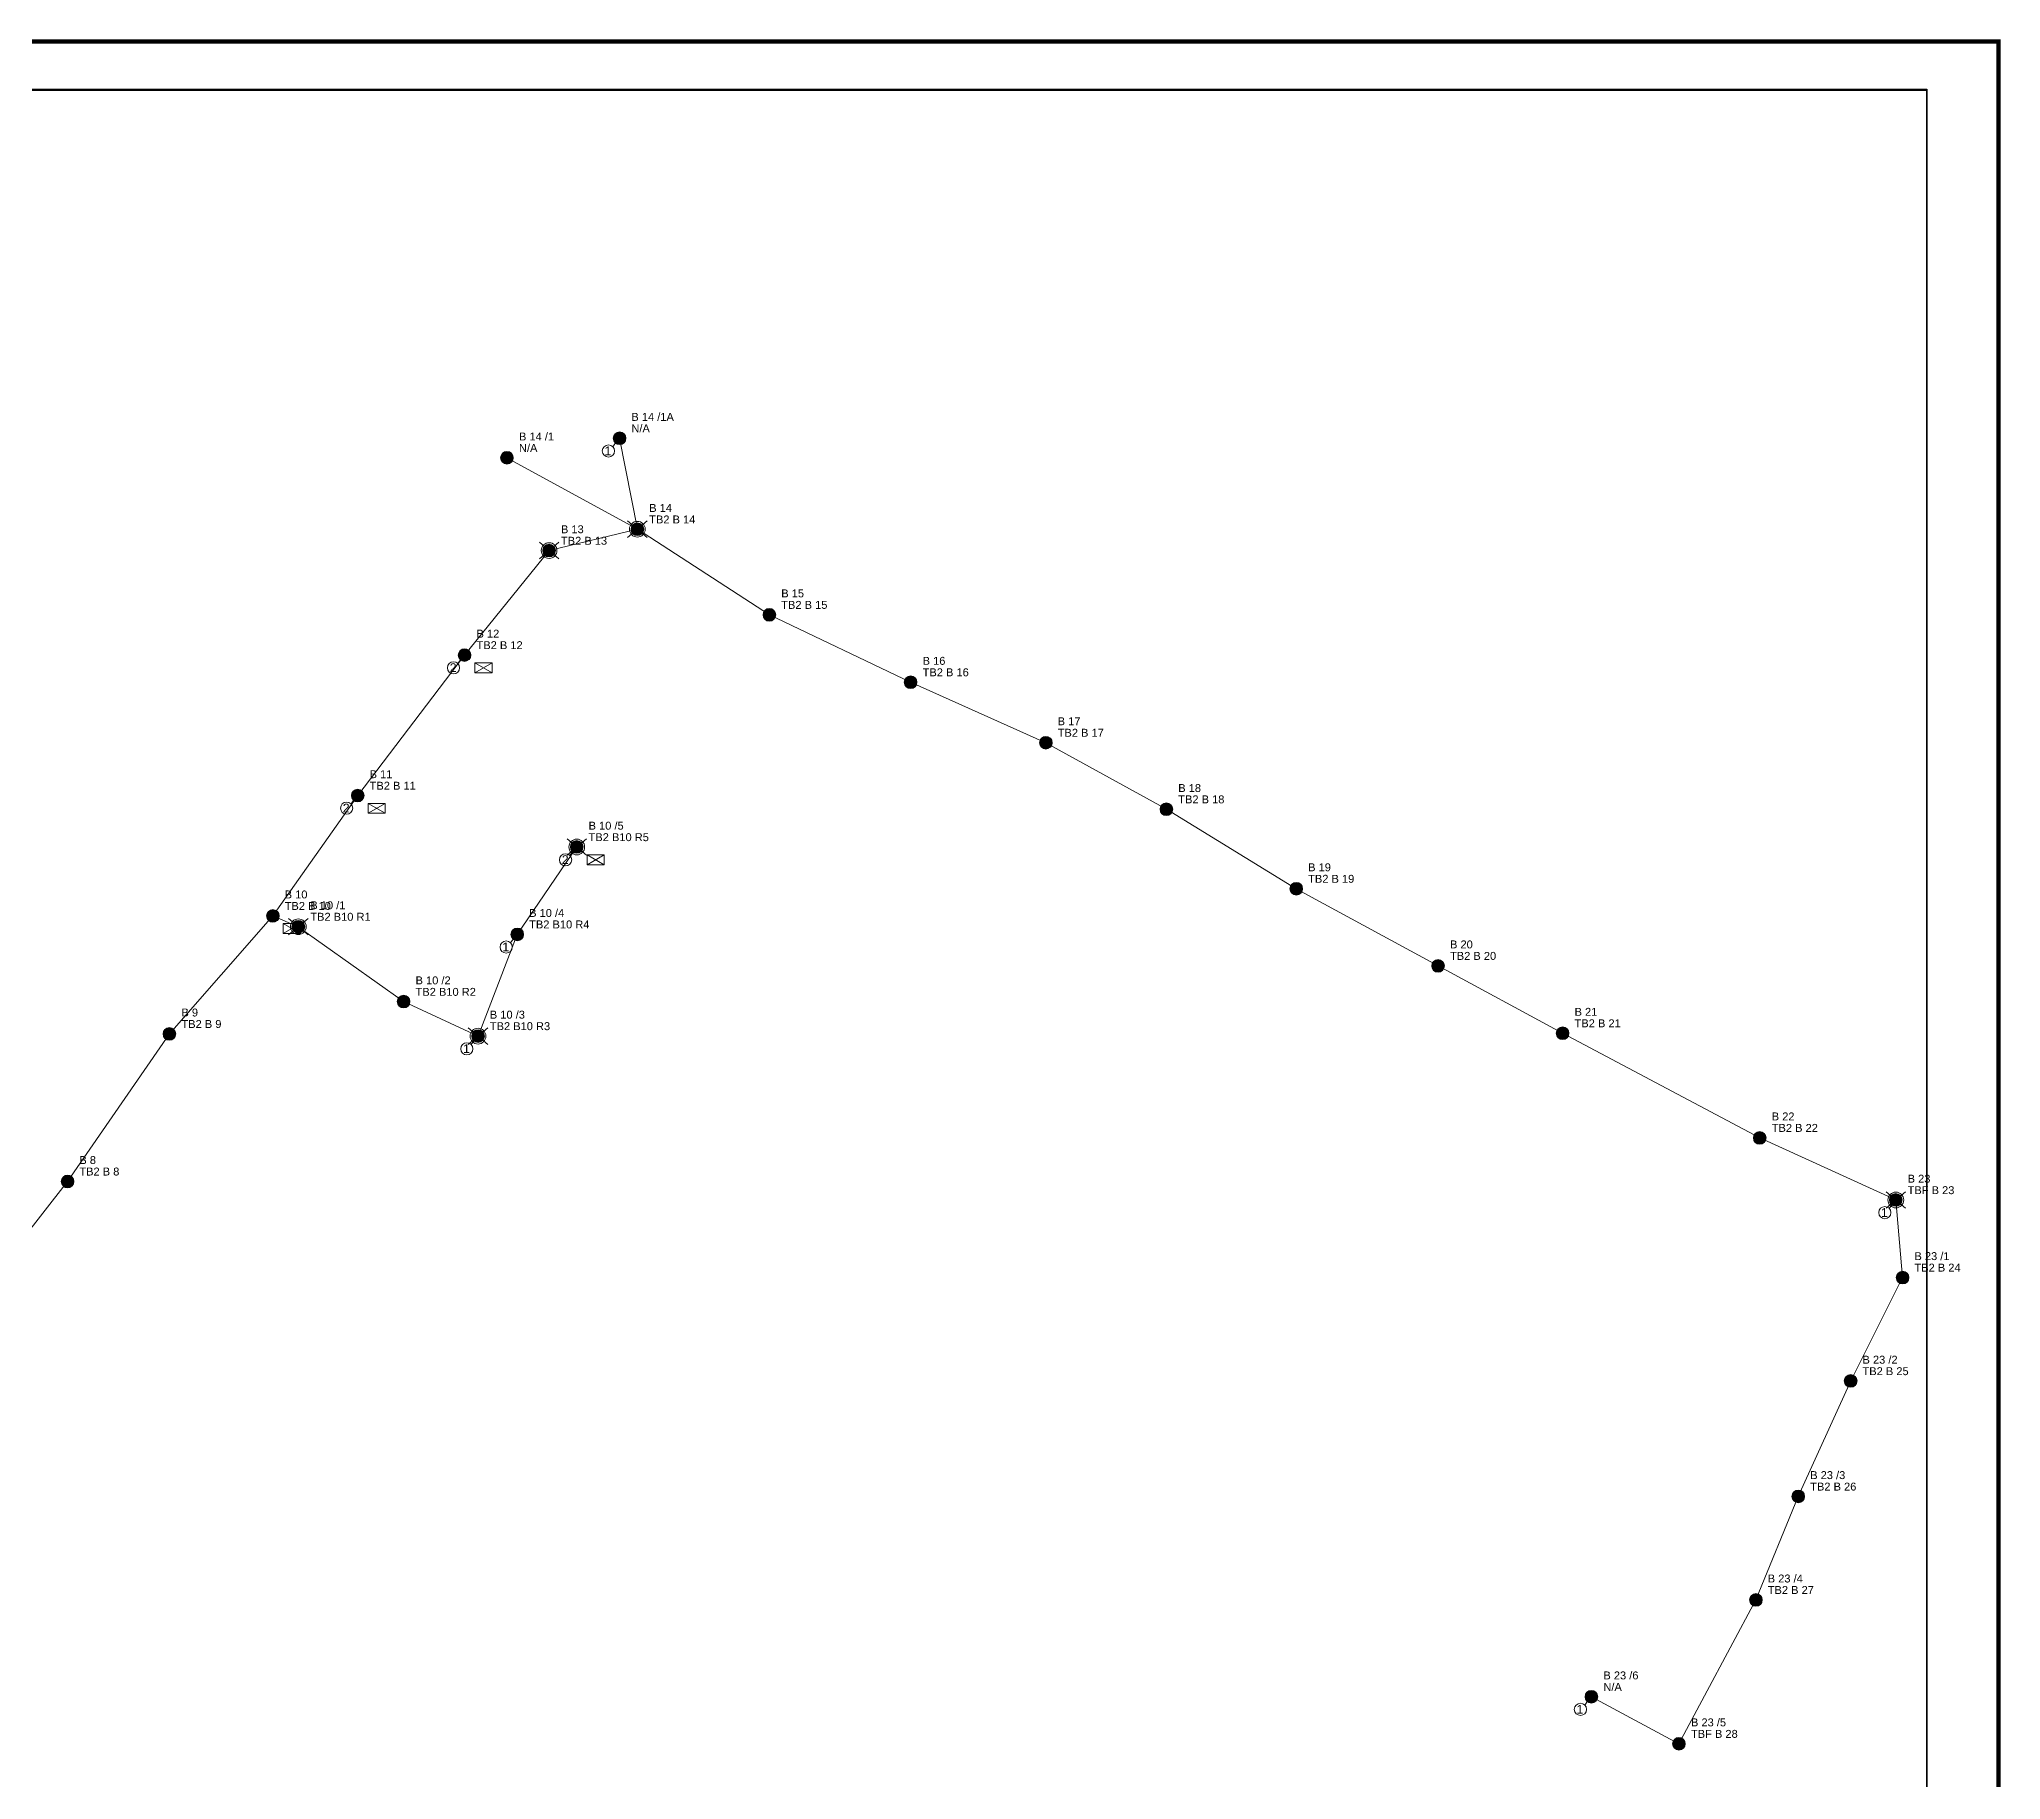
# Model space of a CAD drawing. Header units: inches. Extents: x -2907330 to 774627, y -12404360 to 10502691.
# Drawn here: x 9115 to 10293, y 2822 to 3867 of the extents above; entities that cross this region are included whole.
import ezdxf

# ---------------------------------------------------------------- set-up
doc = ezdxf.new("R2010")
doc.units = ezdxf.units.IN
doc.header["$MEASUREMENT"] = 0
for name, color, linetype, lineweight in [('BARE 7173', 6, 'Continuous', 0), ('BBOX 160A', 30, 'Continuous', 0), ('CABLE 316', 30, 'Continuous', 0), ('CABLE 95', 5, 'Continuous', 0), ('CABLE SERVICE', 7, 'Continuous', 0), ('JUMLAH SERVIS', 7, 'Continuous', 0), ('POLE NUMBER', 7, 'Continuous', 0), ('PVC 7083', 2, 'Continuous', 0), ('TIANG LAMA', 112, 'Continuous', 0), ('UMBANG', 7, 'Continuous', 0)]:
    doc.layers.add(name, color=color, linetype=linetype, lineweight=lineweight)
doc.styles.add('style1', font='arial.ttf', dxfattribs={"height": 2})

# ---------------------------------------------------------------- blocks, each defined once
blk = doc.blocks.new('TIANG_BIRU')
at = {"lineweight": 0}
h = blk.add_hatch(color=5, dxfattribs=at)
h.dxf.hatch_style = 1
h.paths.add_polyline_path([(-1.6, 0, 1), (1.6, 0, 1)])
blk.add_circle((0, 0), 1.6, dxfattribs=at)
blk = doc.blocks.new('BK')
at = {"color": 30, "lineweight": 0}
blk.add_lwpolyline([(2.16, 1.26), (-2.16, 1.26), (-2.16, -1.26), (2.16, -1.26)], close=True, dxfattribs=at)
blk.add_lwpolyline([(-2.16, -1.26), (2.16, 1.26), (2.16, -1.26), (-2.16, 1.26)], dxfattribs=at)
blk = doc.blocks.new('U1')
at = {"layer": 'UMBANG', "lineweight": 0}
for p, q in [((-2.46, 2.09), (2.46, -2.09)), ((2.46, 2.09), (-2.46, -2.09))]:
    blk.add_line(p, q, dxfattribs=at)
blk.add_circle((0, 0), 1.99, dxfattribs=at)
at = {"layer": 'UMBANG', "style": 'style1'}
blk.add_text('1', height=2.43, dxfattribs=at).set_placement((-1.04, -1.18))
blk = doc.blocks.new('S1')
at = {"layer": 'JUMLAH SERVIS'}
blk.add_lwpolyline([(1.11, 1.06), (2.41, 2.92)], dxfattribs=at)
at = {"layer": 'JUMLAH SERVIS', "lineweight": 0}
blk.add_circle((0, 0), 1.54, dxfattribs=at)
at = {"layer": 'JUMLAH SERVIS', "style": 'style1'}
blk.add_text('1', height=2.23, dxfattribs=at).set_placement((-0.97, -1.09))
blk = doc.blocks.new('U2')
at = {"layer": 'UMBANG', "lineweight": 0}
for p, q in [((-2.46, 2.09), (2.46, -2.09)), ((2.46, 2.09), (-2.46, -2.09))]:
    blk.add_line(p, q, dxfattribs=at)
blk.add_circle((0, 0), 1.99, dxfattribs=at)
at = {"layer": 'UMBANG', "style": 'style1'}
blk.add_text('2', height=2.43, dxfattribs=at).set_placement((-1.04, -1.18))
blk = doc.blocks.new('S2')
at = {"layer": 'JUMLAH SERVIS'}
blk.add_lwpolyline([(1.11, 1.06), (2.41, 2.92)], dxfattribs=at)
at = {"layer": 'JUMLAH SERVIS', "lineweight": 0}
blk.add_circle((0, 0), 1.54, dxfattribs=at)
at = {"layer": 'JUMLAH SERVIS', "style": 'style1'}
blk.add_text('2', height=2.23, dxfattribs=at).set_placement((-0.97, -1.09))

msp = doc.modelspace()

# ---------------------------------------------------------------- linework, layer by layer
at = {"linetype": 'Continuous', "const_width": 2.7}
msp.add_lwpolyline([(10291.2, 3866), (7897.8, 3866), (7897.8, 2213.3), (10291.2, 2213.3)], close=True, dxfattribs=at)
for points in [[(7941, 3836.7), (10247.9, 3836.7), (10247.9, 2242.6), (7941, 2242.6)], [(7941.2, 3837.3), (10248.1, 3837.3), (10248.1, 2243.1), (7941.2, 2243.1)]]:
    msp.add_lwpolyline(points, close=True)
at = {"layer": 'BARE 7173'}
for p, q in [((9131.6, 3181.4), (9192.8, 3270)), ((9053.3, 3081), (9131.6, 3181.4))]:
    msp.add_line(p, q, dxfattribs=at)
at = {"layer": 'CABLE 316'}
for p, q in [((9473.8, 3573.1), (9463.1, 3627.7)), ((9420.8, 3560.3), (9473.8, 3573.1)), ((9254.9, 3340.9), (9305.9, 3413.2)), ((9401.7, 3329.8), (9437.4, 3382.3))]:
    msp.add_line(p, q, dxfattribs=at)
at = {"layer": 'CABLE 95'}
for p, q in [((9473.8, 3573.1), (9553.1, 3521.7)), ((9370, 3497.5), (9420.8, 3560.3)), ((9553.1, 3521.7), (9637.9, 3481.2)), ((9637.9, 3481.2), (9719.1, 3444.9)), ((9719.1, 3444.9), (9791.5, 3404.9)), ((9791.5, 3404.9), (9869.5, 3357.2)), ((9869.5, 3357.2), (9954.6, 3310.9)), ((9192.8, 3270), (9254.9, 3340.9)), ((9254.9, 3340.9), (9270.2, 3334.4)), ((9270.2, 3334.4), (9333.4, 3289.4)), ((9378.1, 3268.7), (9401.7, 3329.8)), ((9954.6, 3310.9), (10029.4, 3270.4)), ((9333.4, 3289.4), (9378.1, 3268.7)), ((10029.4, 3270.4), (10147.8, 3207.6))]:
    msp.add_line(p, q, dxfattribs=at)
at = {"layer": 'CABLE SERVICE'}
for p, q in [((9473.8, 3573.1), (9395.5, 3616)), ((10147.8, 3207.6), (10229.5, 3170.3)), ((10229.5, 3170.3), (10233.6, 3123.7)), ((10233.6, 3123.7), (10202.4, 3061.6)), ((10202.4, 3061.6), (10170.9, 2992.3)), ((10170.9, 2992.3), (10145.5, 2930.1)), ((10145.5, 2930.1), (10099.3, 2843.7)), ((10099.3, 2843.7), (10046.7, 2872))]:
    msp.add_line(p, q, dxfattribs=at)
at = {"layer": 'PVC 7083'}
msp.add_line((9305.9, 3413.2), (9370, 3497.5), dxfattribs=at)

# ---------------------------------------------------------------- block references
at = {"xscale": 2.377923673408522, "yscale": 2.377923673408522, "zscale": 2.377923673408522}
for p in [(9463.1, 3627.7), (9395.5, 3616), (9473.8, 3573.1), (9420.8, 3560.3), (9553.1, 3521.7), (9370, 3497.5), (9637.9, 3481.2), (9719.1, 3444.9), (9305.9, 3413.2), (9791.5, 3404.9), (9437.4, 3382.3), (9869.5, 3357.2), (9254.9, 3340.9), (9270.2, 3334.4), (9401.7, 3329.8), (9954.6, 3310.9), (9333.4, 3289.4), (9192.8, 3270), (9378.1, 3268.7), (10029.4, 3270.4), (10147.8, 3207.6), (9131.6, 3181.4), (10229.5, 3170.3), (10233.6, 3123.7), (10202.4, 3061.6), (10170.9, 2992.3), (10145.5, 2930.1), (10046.7, 2872), (10099.3, 2843.7)]:
    msp.add_blockref('TIANG_BIRU', p, dxfattribs=at)
at = {"layer": 'BBOX 160A', "xscale": 2.377923673408522, "yscale": 2.377923673408522, "zscale": 2.377923673408522}
for p in [(9381.4, 3489.9), (9317.2, 3405.5), (9448.8, 3374.6), (9266.3, 3333.3)]:
    msp.add_blockref('BK', p, dxfattribs=at)
at = {"layer": 'JUMLAH SERVIS', "xscale": 2.377923673408522, "yscale": 2.377923673408522, "zscale": 2.377923673408522}
for name, p in [('S1', (9456.4, 3620.1)), ('S2', (9363.4, 3489.9)), ('S2', (9299.2, 3405.6)), ('S2', (9430.7, 3374.6)), ('S1', (9395, 3322.2)), ('S1', (9371.4, 3261.1)), ('S1', (10222.9, 3162.7)), ('S1', (10040.1, 2864.4))]:
    msp.add_blockref(name, p, dxfattribs=at)
at = {"layer": 'UMBANG', "xscale": 2.377923673408522, "yscale": 2.377923673408522, "zscale": 2.377923673408522}
for name, p in [('U2', (9473.8, 3573.1)), ('U1', (9420.8, 3560.3)), ('U1', (9437.4, 3382.3)), ('U1', (9270.2, 3334.4)), ('U2', (9378.1, 3268.7)), ('U2', (10229.5, 3170.3))]:
    msp.add_blockref(name, p, dxfattribs=at)

# ---------------------------------------------------------------- texts
at = {"layer": 'POLE NUMBER', "style": 'style1'}
for s, p in [('B 14 /1A', (9470.2, 3638.2)), ('B 14 /1', (9402.7, 3626.4)), ('B 14', (9480.9, 3583.5)), ('B 13', (9427.9, 3570.7)), ('B 15', (9560.2, 3532.2)), ('B 12', (9377.2, 3508)), ('B 16', (9645.1, 3491.7)), ('B 17', (9726.2, 3455.4)), ('B 11', (9313, 3423.6)), ('B 18', (9798.6, 3415.3)), ('B 10 /5', (9444.5, 3392.7)), ('B 19', (9876.6, 3367.7)), ('B 10', (9262, 3351.4)), ('B 10 /1', (9277.4, 3344.9)), ('B 10 /4', (9408.8, 3340.3)), ('B 20', (9961.8, 3321.4)), ('B 10 /2', (9340.6, 3299.8)), ('B 9', (9200, 3280.5)), ('B 10 /3', (9385.2, 3279.2)), ('B 21', (10036.6, 3280.9)), ('B 22', (10155, 3218.1)), ('B 8', (9138.7, 3191.9)), ('B 23', (10236.6, 3180.7)), ('B 23 /1', (10240.7, 3134.2)), ('B 23 /2', (10209.5, 3072)), ('B 23 /3', (10178.1, 3002.7)), ('B 23 /4', (10152.6, 2940.6)), ('B 23 /6', (10053.9, 2882.4)), ('B 23 /5', (10106.5, 2854.2))]:
    msp.add_text(s, height=4.76, dxfattribs=at).set_placement(p)
at = {"layer": 'TIANG LAMA', "style": 'style1'}
for s, p in [('N/A', (9470.2, 3631.3)), ('N/A', (9402.7, 3619.5)), ('TB2 B 14', (9480.9, 3576.6)), ('TB2 B 13', (9427.9, 3563.8)), ('TB2 B 15', (9560.2, 3525.3)), ('TB2 B 12', (9377.2, 3501.1)), ('TB2 B 16', (9645.1, 3484.8)), ('TB2 B 17', (9726.2, 3448.5)), ('TB2 B 11', (9313, 3416.7)), ('TB2 B 18', (9798.6, 3408.5)), ('TB2 B10 R5', (9444.5, 3385.8)), ('TB2 B 19', (9876.6, 3360.8)), ('TB2 B 10', (9262, 3344.5)), ('TB2 B10 R1', (9277.4, 3338)), ('TB2 B10 R4', (9408.8, 3333.4)), ('TB2 B 20', (9961.8, 3314.5)), ('TB2 B10 R2', (9340.6, 3292.9)), ('TB2 B 9', (9200, 3273.6)), ('TB2 B10 R3', (9385.2, 3272.3)), ('TB2 B 21', (10036.6, 3274)), ('TB2 B 22', (10155, 3211.2)), ('TB2 B 8', (9138.7, 3185)), ('TBF B 23', (10236.6, 3173.8)), ('TB2 B 24', (10240.7, 3127.3)), ('TB2 B 25', (10209.5, 3065.1)), ('TB2 B 26', (10178.1, 2995.8)), ('TB2 B 27', (10152.6, 2933.7)), ('N/A', (10053.9, 2875.5)), ('TBF B 28', (10106.5, 2847.3))]:
    msp.add_text(s, height=4.76, dxfattribs=at).set_placement(p)

doc.saveas('drawing.dxf')
